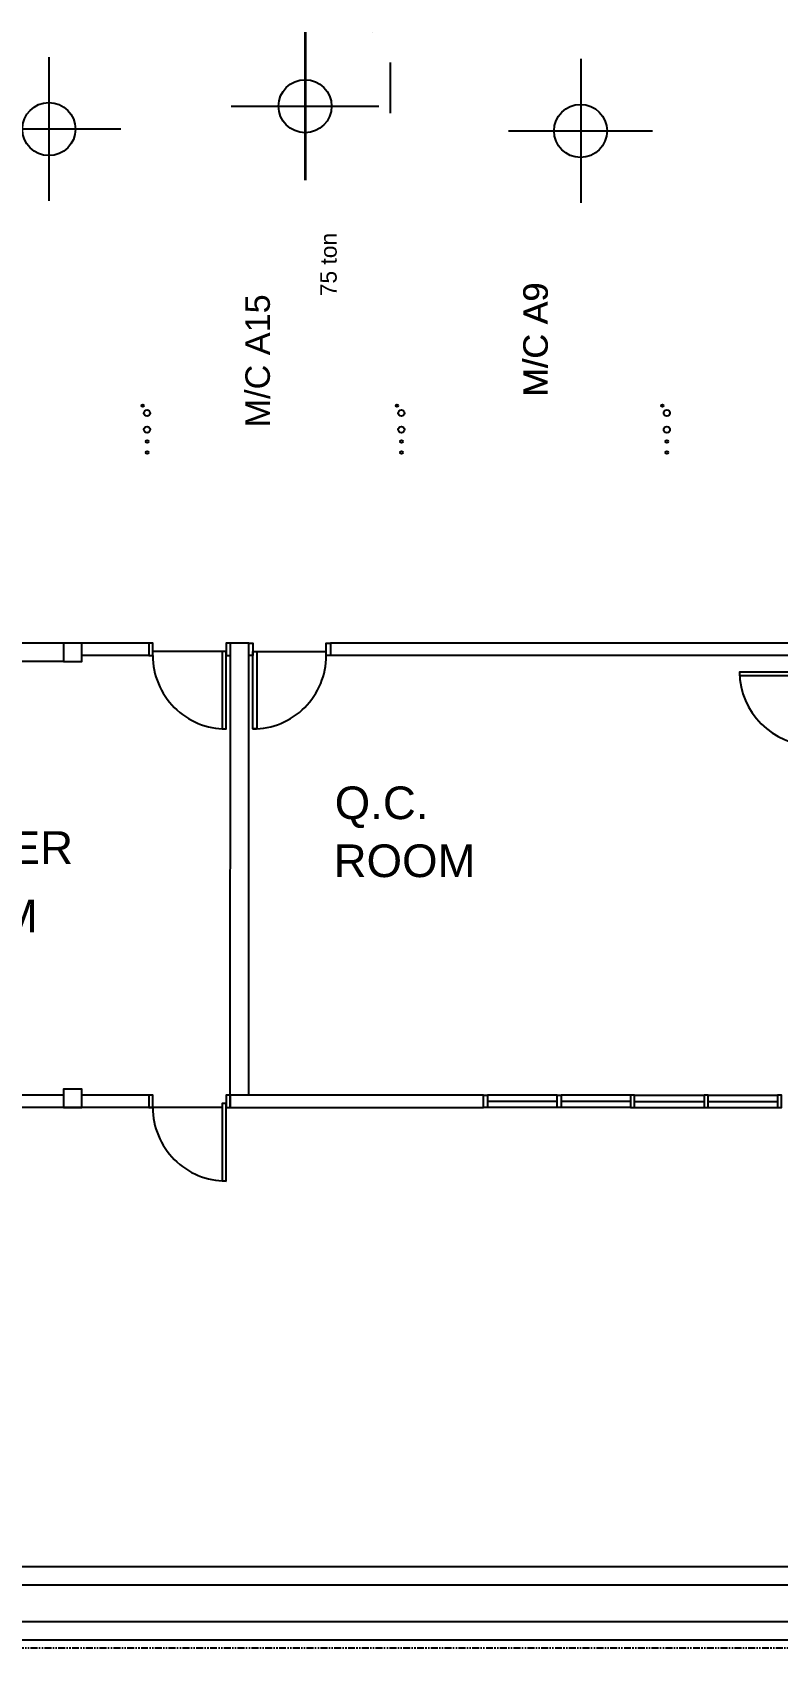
# Model space of a CAD drawing. Header units: millimetres. Extents: x -1052 to 3351, y 0 to 2015.
# Drawn here: x -319 to -184, y 1023.3 to 1316.2 of the extents above; entities that cross this region are included whole.
import ezdxf

# ---------------------------------------------------------------- set-up
doc = ezdxf.new("R2010")
doc.units = ezdxf.units.MM
doc.linetypes.add('PHANTOM', pattern=[2.5, 1.25, -0.25, 0.25, -0.25, 0.25, -0.25])
for name, color, linetype in [('11', 7, 'Continuous'), ('4', 9, 'Continuous'), ('5', 7, 'Continuous'), ('BOUNDARY', 6, 'PHANTOM'), ('COLUMN', 3, 'Continuous'), ('DRAIN', 5, 'Continuous'), ('Glass', 9, 'Continuous'), ('Machine', 7, 'Continuous'), ('TITLE', 7, 'Continuous'), ('WALL', 2, 'Continuous')]:
    doc.layers.add(name, color=color, linetype=linetype)
doc.layers.add('AM_6', color=2, linetype='Continuous', lineweight=35)
doc.styles.get("Standard").update_dxf_attribs({"font": 'arial.ttf'})

msp = doc.modelspace()

# ---------------------------------------------------------------- linework, layer by layer
at = {"color": 3}
for centre, radius in [((-298.9969, 1248.5035), 0.1997), ((-298.1961, 1247.1863), 0.5658), ((-252.9219, 1248.5035), 0.1997), ((-252.121, 1247.1863), 0.5658), ((-204.8426, 1248.5035), 0.1997), ((-204.0417, 1247.1863), 0.5658), ((-298.1961, 1244.1768), 0.5658), ((-252.121, 1244.1768), 0.5658), ((-204.0417, 1244.1768), 0.5658), ((-204.0417, 1244.1768), 0.5658), ((-298.1961, 1242.0446), 0.2515), ((-252.121, 1242.0446), 0.2515), ((-204.0417, 1242.0446), 0.2515), ((-298.1961, 1240.0353), 0.2515), ((-252.121, 1240.0353), 0.2515), ((-204.0417, 1240.0353), 0.2515)]:
    msp.add_circle(centre, radius, dxfattribs=at)
at = {"layer": '11'}
for p, q in [((-223.9276, 1123.5599), (-236.5006, 1123.5603)), ((-210.6149, 1123.5595), (-223.188, 1123.5599)), ((-209.8753, 1123.5595), (-197.3023, 1123.5591)), ((-196.5627, 1123.5591), (-183.9897, 1123.5587)), ((-223.9276, 1121.3411), (-236.5007, 1121.3415)), ((-210.615, 1121.3407), (-223.188, 1121.3411)), ((-209.8754, 1121.3407), (-197.3024, 1121.3403)), ((-196.5628, 1121.3403), (-183.9897, 1121.34))]:
    msp.add_line(p, q, dxfattribs=at)
at = {"layer": '4'}
for points in [[(-297.9065, 1203.2474), (-297.1669, 1203.2474), (-297.1668, 1205.4662), (-297.9064, 1205.4662)], [(-283.8542, 1203.2493), (-283.1147, 1203.2493), (-283.1146, 1205.4681), (-283.8542, 1205.4681)], [(-279.0469, 1203.2493), (-279.7865, 1203.2493), (-279.7866, 1205.4681), (-279.047, 1205.4681)], [(-264.9947, 1203.2474), (-265.7343, 1203.2474), (-265.7344, 1205.4662), (-264.9948, 1205.4662)], [(-297.9089, 1121.341), (-297.1693, 1121.341), (-297.1692, 1123.5598), (-297.9088, 1123.5598)], [(-283.8567, 1121.3429), (-283.1171, 1121.3429), (-283.117, 1123.5616), (-283.8566, 1123.5616)], [(-283.8567, 1121.3429), (-283.1171, 1121.3429), (-283.117, 1123.5616), (-283.8566, 1123.5616)], [(-283.8567, 1121.3429), (-283.1171, 1121.3429), (-283.117, 1123.5616), (-283.8566, 1123.5616)], [(-236.5007, 1121.3415), (-237.2403, 1121.3415), (-237.2402, 1123.5603), (-236.5006, 1123.5603)], [(-223.188, 1121.3411), (-223.9276, 1121.3411), (-223.9276, 1123.5599), (-223.188, 1123.5599)], [(-210.615, 1121.3407), (-209.8754, 1121.3407), (-209.8753, 1123.5595), (-210.6149, 1123.5595)], [(-197.3024, 1121.3403), (-196.5628, 1121.3403), (-196.5627, 1123.5591), (-197.3023, 1123.5591)], [(-183.9897, 1121.34), (-183.2501, 1121.3399), (-183.2501, 1123.5587), (-183.9897, 1123.5587)]]:
    msp.add_lwpolyline(points, close=True, dxfattribs=at)
at = {"layer": '5'}
for p, q in [((-284.5938, 1203.9889), (-297.1668, 1203.9889)), ((-278.3074, 1203.9889), (-265.7343, 1203.9889)), ((-284.5963, 1121.3429), (-309.7424, 1121.3436)), ((-284.5963, 1121.3429), (-309.7424, 1121.3436))]:
    msp.add_line(p, q, dxfattribs=at)
for points in [[(-283.8542, 1203.9889), (-284.5938, 1203.9889), (-284.5942, 1189.9573), (-283.8546, 1189.9572)], [(-279.047, 1203.9889), (-278.3074, 1203.9889), (-278.307, 1189.9573), (-279.0466, 1189.9572)], [(-176.7994, 1200.2856), (-176.7993, 1199.546), (-190.831, 1199.5456), (-190.831, 1200.2852)], [(-283.8567, 1122.0825), (-284.5962, 1122.0825), (-284.5967, 1108.0508), (-283.8571, 1108.0508)]]:
    msp.add_lwpolyline(points, close=True, dxfattribs=at)
for centre, start, end in [((-283.8542, 1203.2493), 179.998327, 269.998327), ((-279.0469, 1203.2493), 270.001673, 0.001673), ((-177.539, 1200.2855), 180.001673, 270.001673), ((-283.8567, 1121.3429), 179.998327, 269.998327)]:
    msp.add_arc(centre, 13.3126, start, end, dxfattribs=at)
at = {"layer": 'AM_6'}
msp.add_line((-269.5843, 1316.1681), (-269.5843, 1289.3949), dxfattribs=at)
at = {"layer": 'BOUNDARY'}
msp.add_line((1939.4602, 1023.2889), (-942.8866, 1023.373), dxfattribs=at)
at = {"layer": 'COLUMN'}
for points in [[(-313.3492, 1202.1391), (-310.021, 1202.139), (-310.0209, 1205.4671), (-313.3491, 1205.4672)], [(-313.3516, 1121.3437), (-310.0234, 1121.3436), (-310.0233, 1124.6718), (-313.3515, 1124.6719)]]:
    msp.add_lwpolyline(points, close=True, dxfattribs=at)
at = {"layer": 'DRAIN'}
for p, q in [((1807.3861, 1038.0845), (-918.4271, 1038.1641)), ((1810.7141, 1034.7563), (-918.4272, 1034.836)), ((1817.3703, 1028.0998), (-918.4274, 1028.1797)), ((1820.6983, 1024.7715), (-918.4275, 1024.8515))]:
    msp.add_line(p, q, dxfattribs=at)
at = {"layer": 'Glass'}
for p, q in [((-223.9276, 1122.4505), (-236.5006, 1122.4509)), ((-210.615, 1122.4501), (-223.188, 1122.4505)), ((-209.8754, 1122.4501), (-197.3023, 1122.4497)), ((-196.5627, 1122.4497), (-183.9897, 1122.4493))]:
    msp.add_line(p, q, dxfattribs=at)
at = {"layer": 'Machine', "color": 2}
for p, q in [((-257.381, 1316.1681), (-257.381, 1316.1681)), ((-315.9788, 1311.6488), (-315.9788, 1285.6152)), ((-254.1268, 1301.5242), (-254.1268, 1310.6951)), ((-219.6323, 1311.3529), (-219.6323, 1285.2454)), ((-282.9709, 1302.7815), (-256.1977, 1302.7815)), ((-302.962, 1298.632), (-328.9956, 1298.632)), ((-232.7231, 1298.2992), (-206.6155, 1298.2992))]:
    msp.add_line(p, q, dxfattribs=at)
at = {"layer": 'Machine'}
for centre in [(-269.5843, 1302.7815), (-315.9788, 1298.632), (-219.6693, 1298.2992)]:
    msp.add_circle(centre, 4.8073, dxfattribs=at)
at = {"layer": 'WALL'}
for p, q in [((-297.9064, 1205.4662), (-445.2773, 1205.4711)), ((-297.9064, 1205.4662), (-445.2773, 1205.4711)), ((-283.117, 1123.5616), (-283.1148, 1205.4663)), ((-279.7865, 1205.4662), (-283.1148, 1205.4663)), ((-283.1147, 1203.2493), (-283.1146, 1205.4681)), ((-279.7889, 1123.5615), (-279.7865, 1205.4662)), ((-279.7865, 1203.2493), (-279.7866, 1205.4681)), ((-161.6665, 1205.4628), (-264.9948, 1205.4662)), ((-313.3492, 1202.1392), (-383.9801, 1202.1411)), ((-313.3492, 1202.1391), (-310.021, 1202.139)), ((-297.9065, 1203.248), (-310.021, 1203.2484)), ((-297.9065, 1203.248), (-310.021, 1203.2484)), ((-178.0928, 1203.2445), (-264.9947, 1203.2474)), ((-313.3515, 1123.5625), (-383.9824, 1123.5646)), ((-313.3515, 1123.5625), (-383.9824, 1123.5646)), ((-297.9088, 1123.5598), (-310.0233, 1123.5624)), ((-283.1171, 1121.3429), (-283.117, 1123.5616)), ((-283.1171, 1121.3429), (-283.117, 1123.5616)), ((-283.1171, 1121.3429), (-283.117, 1123.5616)), ((-237.2403, 1121.3415), (-237.2402, 1123.5603)), ((-309.2838, 1121.3435), (-406.3551, 1121.3466)), ((-309.2838, 1121.3435), (-406.3551, 1121.3466)), ((-297.9089, 1121.3416), (-310.0234, 1121.3419))]:
    msp.add_line(p, q, dxfattribs=at)
msp.add_lwpolyline([(-283.117, 1123.5616), (-283.1171, 1121.3429), (-237.2403, 1121.3415), (-237.2402, 1123.5603)], close=True, dxfattribs=at)

# ---------------------------------------------------------------- texts
at = {"layer": 'COLUMN'}
for s, p in [('Q.C.', (-264.204, 1173.6)), ('ROOM', (-264.3996, 1163.0984))]:
    msp.add_text(s, height=5.91673, rotation=0, dxfattribs=at).set_placement(p)
at = {"layer": 'Machine', "color": 0, "lineweight": -2, "attachment_point": 1, "rotation": 90}
for s, insert, char_height, width in [('75 ton', (-266.8072, 1268.3431), 2.95836, 21.340091), ('M/C A15', (-280.3925, 1244.5773), 4.43755, 32.010136), ('M/C A9', (-230.0447, 1250.2137), 4.43755, 32.010136), ('M/C A9', (-230.0447, 1250.13), 4.43755, 32.010136)]:
    msp.add_mtext(s, dxfattribs=dict(at, insert=insert, char_height=char_height, width=width))
at = {"layer": 'TITLE'}
for s, p in [('COMSUMER', (-360.7391, 1165.4861)), ('L.V. ROOM', (-360.7391, 1153.0837))]:
    msp.add_text(s, height=5.91673, dxfattribs=at).set_placement(p)

doc.saveas('drawing.dxf')
